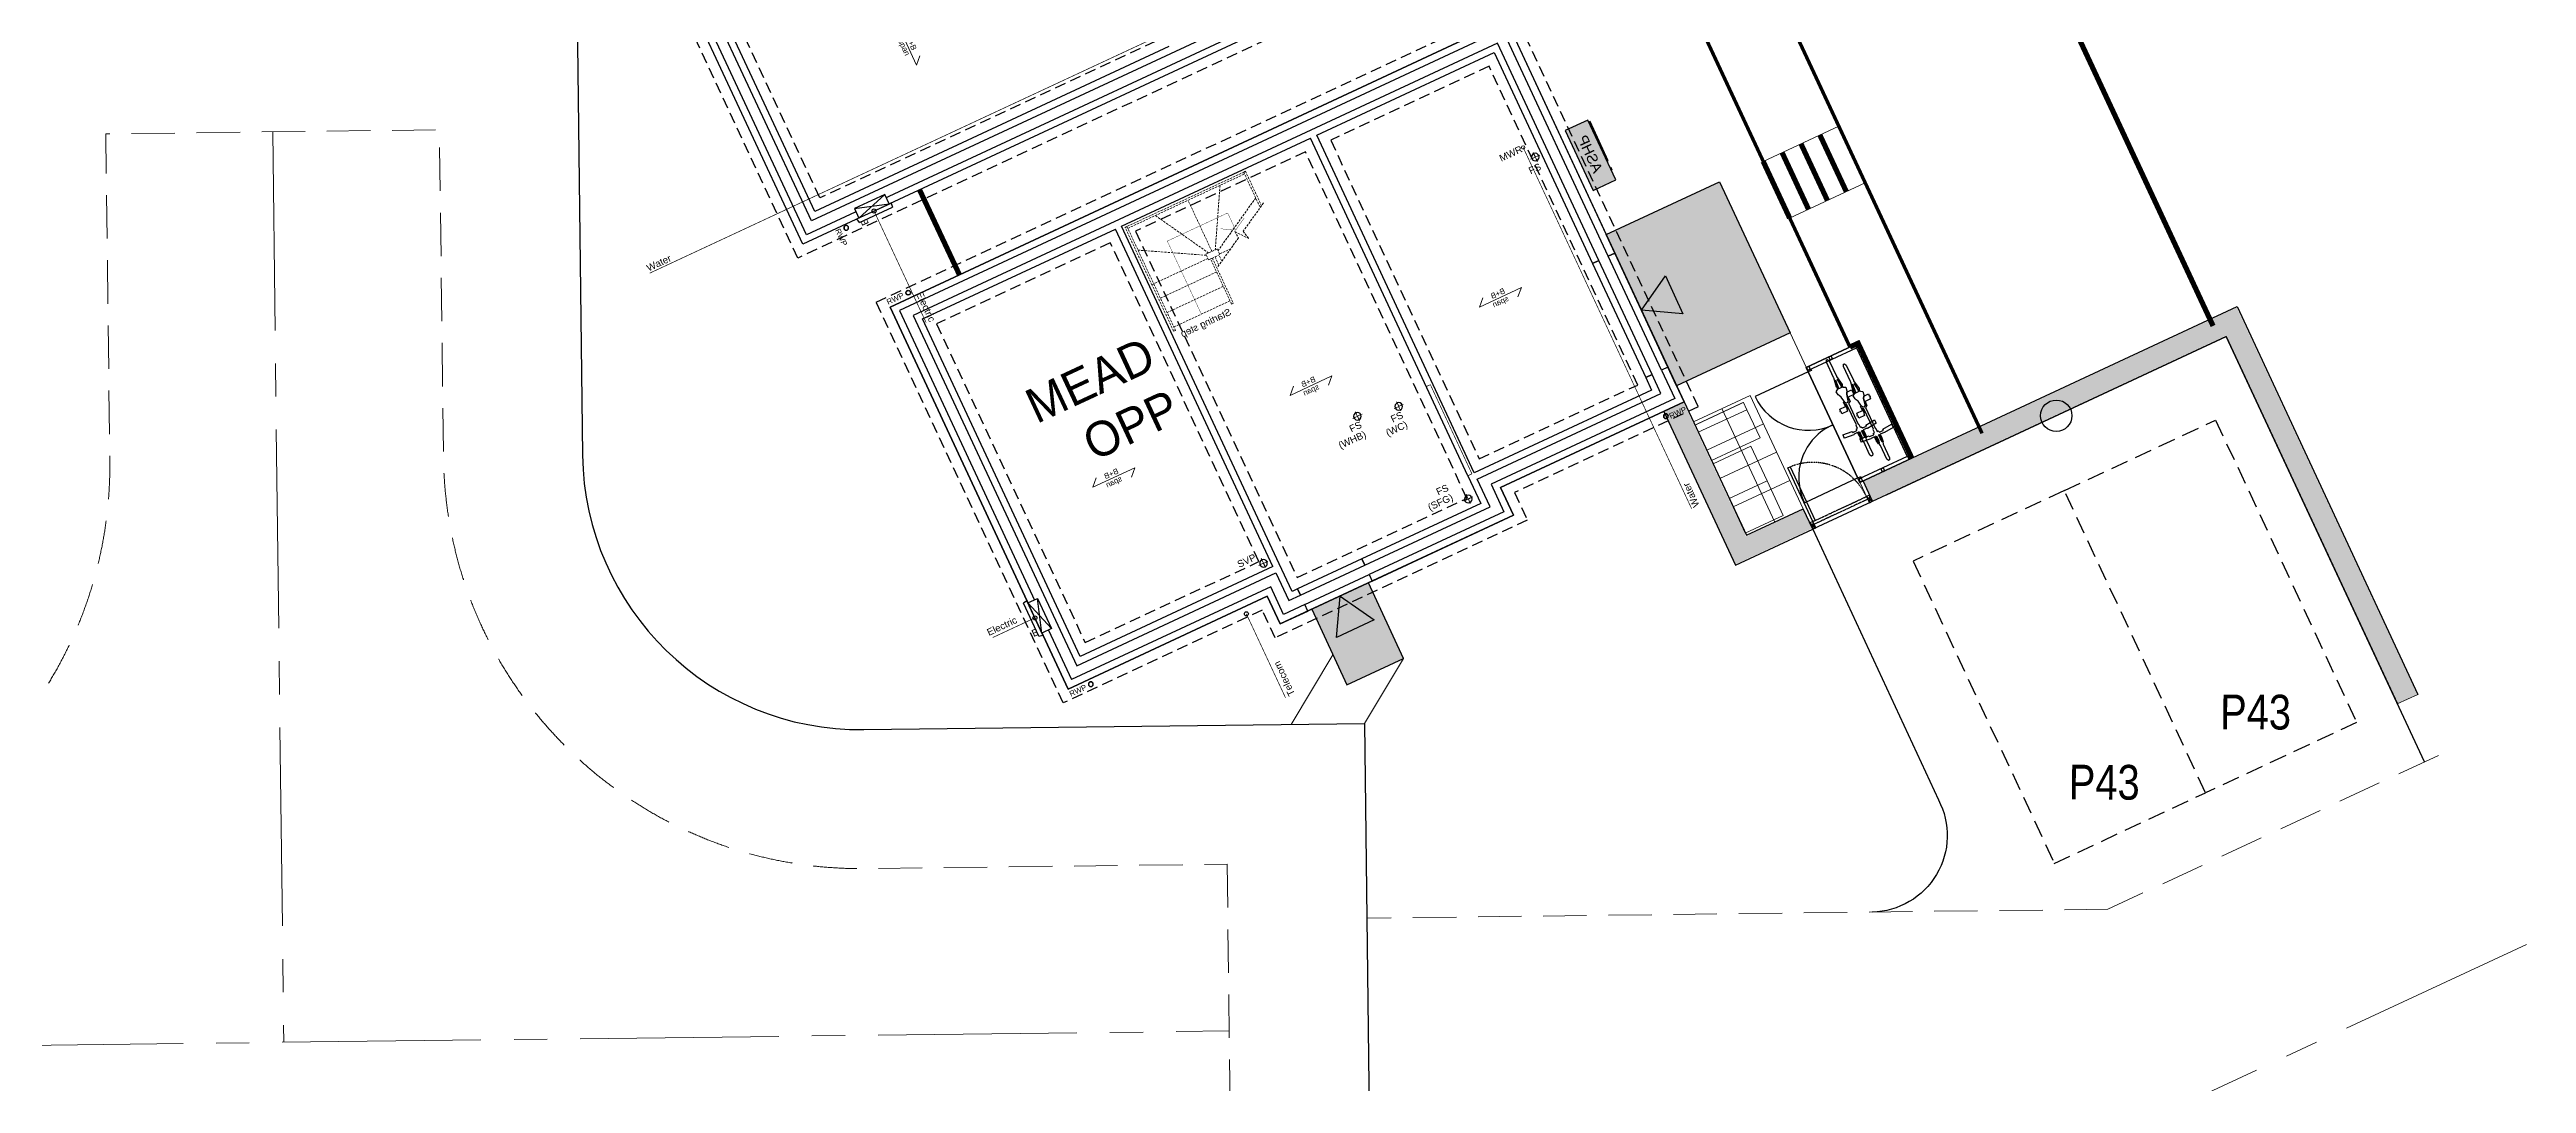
# Model space of a CAD drawing. Extents: x 287880777 to 288144713, y 62793326 to 63089570.
# Drawn here: x 288053418 to 288089050, y 63006275 to 63021155 of the extents above; entities that cross this region are included whole.
import ezdxf

# ---------------------------------------------------------------- set-up
doc = ezdxf.new("R2010")
doc.units = 0
doc.set_wipeout_variables(frame=1)
for name, pattern in [('CENTER', [2, 1.25, -0.25, 0.25, -0.25]), ('Dash', [6.35, 3.175, -3.175]), ('DASHED', [1.4, 0.7, -0.7]), ('DASHED2', [0.375, 0.25, -0.125]), ('HIDDEN', [9.525, 6.35, -3.175]), ('XREF - NORTHERN HIGHWAY DESIGN$0$CENTER2', [28.575, 19.05, -3.175, 3.175, -3.175]), ('XREF - NORTHERN HIGHWAY DESIGN$0$DASHED2', [0.375, 0.25, -0.125])]:
    doc.linetypes.add(name, pattern=pattern)
doc.layers.get('0').update_dxf_attribs({"color": 252})
for name, color, linetype in [('EXP - PEN 1', 1, 'Continuous'), ('NAR DETAIL', 2, 'Continuous'), ('NAR EXTERNAL WALLS', 2, 'Continuous'), ('NAR PARKING', 7, 'DASHED2'), ('NAR PATIO', 3, 'Continuous'), ('NAR PRIVATE DRIVE', 6, 'Continuous'), ('NAR PRIVATE PATH HATCH', 8, 'Continuous'), ('NAR ROLLOVERS', 76, 'DASHED'), ('Wain-Drainage Foul', 6, 'Continuous'), ('Wain-Drainage Foul Text', 2, 'Continuous'), ('Wain-Electrics', 3, 'Continuous'), ('Wain-Foundation acessories', 9, 'Continuous'), ('Wain-Foundation Line', 9, 'Continuous'), ('Wain-Meter box', 9, 'Continuous'), ('Wain-RWP', 9, 'Continuous'), ('Wain-Services Run (Electric)', 10, 'Continuous'), ('Wain-Services Run (Telecom)', 190, 'Continuous'), ('Wain-Stair 1', 2, 'Continuous'), ('Wain-Stair numbers', 9, 'Continuous'), ('Wain-Wall (External)', 4, 'Continuous')]:
    doc.layers.add(name, color=color, linetype=linetype)
for name, color, linetype, lineweight in [('EXP - STEPS', 240, 'Continuous', 18), ('NAR BIN STORAGE', 2, 'Continuous', 0), ('NAR CBF', 34, 'FENCELINE2', 0), ('NAR M4(2)', 94, 'Continuous', 30), ('NAR PATHS', 3, 'Continuous', 0), ('Wain-Text', 2, 'Continuous', 25), ('XREF - NORTHERN HIGHWAY DESIGN$0$EXP - HIGHWAY CENTRELINE', 3, 'XREF - NORTHERN HIGHWAY DESIGN$0$CENTER2', 18), ('XREF - NORTHERN HIGHWAY DESIGN$0$EXP - HIGHWAY CHANNEL', 4, 'XREF - NORTHERN HIGHWAY DESIGN$0$DASHED2', 9), ('XREF - NORTHERN HIGHWAY DESIGN$0$EXP - HIGHWAY FOOTWAY', 3, 'Continuous', 25), ('XREF - NORTHERN HIGHWAY DESIGN$0$EXP - PRIVATE CHANNEL', 3, 'XREF - NORTHERN HIGHWAY DESIGN$0$DASHED2', 9)]:
    doc.layers.add(name, color=color, linetype=linetype, lineweight=lineweight)
for name, color, linetype, true_color in [('NAR DOOR OPENINGS', 140, 'Continuous', 0x00bfff), ('NAR EV CHARGING POINT', 3, 'Continuous', 0x00ff00), ('NAR HOUSE TYPE NAMES', 1, 'Continuous', 0xff0000), ('RL-Fittings', 252, 'Continuous', 0x8f8f8e), ('Wain-Services Run (Water', 145, 'Continuous', 0x3481b8)]:
    doc.layers.add(name, color=color, linetype=linetype, true_color=true_color)
for name, color, linetype, lineweight, true_color in [('NAR Retaining Wall', 222, 'Continuous', 13, 0xcc0099), ('Wain-Mains Water Riser', 152, 'Continuous', 25, 0x2776bb), ('Wain-Mains Water Riser Text', 152, 'Continuous', 25, 0x2776bb)]:
    doc.layers.add(name, color=color, linetype=linetype, lineweight=lineweight, true_color=true_color)
doc.styles.add('DD Arial Narrow', font='ARIALN.TTF', dxfattribs={"height": 100})
doc.styles.get("Standard").update_dxf_attribs({"font": 'arial.ttf'})
doc.styles.add('XREF - ARCHITECT LAYOUT$0$DD Arial Narrow', font='ARIALN.TTF', dxfattribs={"height": 100})
doc.linetypes.add('FENCELINE2', pattern='A,0.25,-0.1,[132,ltypeshp.shx,S=0.1,R=0,X=-0.1,Y=0],-0.1,1', length=1.45)

# ---------------------------------------------------------------- blocks, each defined once
blk = doc.blocks.new('Drainage Pipe')
at = {"linetype": 'CENTER', "lineweight": 13, "ltscale": 20}
for p, q in [((-41756, 78762), (-41756, 78612)), ((-41681, 78687), (-41831, 78687))]:
    blk.add_line(p, q, dxfattribs=at)
blk.add_circle((-41756, 78687), 55)
blk = doc.blocks.new('Span symbol - Beam & block')
at = {"linetype": 'Continuous', "lineweight": 13}
for p, q in [((-5342, 71790), (-6007, 71790)), ((-6007, 71790), (-5906, 71689)), ((-5442, 71890), (-5342, 71790))]:
    blk.add_line(p, q, dxfattribs=at)
at = {"insert": (-5770, 71896), "char_height": 80, "attachment_point": 1, "line_spacing_factor": 0.9}
blk.add_mtext('B+B\\Pspan', dxfattribs=at)
blk = doc.blocks.new('ASHP')
at = {"transparency": 33554457}
h = blk.add_hatch(color=256, dxfattribs=at)
h.dxf.hatch_style = 1
h.paths.add_polyline_path([(548853, -2506), (548853, -2866), (547903, -2866), (547903, -2506)])
for points in [[(548199, -2488), (548821, -2488), (548821, -2506), (548199, -2506)], [(548098, -2496), (548058, -2496), (548058, -2506), (548098, -2506)]]:
    blk.add_lwpolyline(points, close=True)
at = {"flags": 128}
blk.add_lwpolyline([(548853, -2506), (548853, -2866), (547903, -2866), (547903, -2506)], close=True, dxfattribs=at)
at = {"layer": 'Wain-Electrics', "lineweight": 0, "insert": (548112, -2609), "char_height": 150, "width": 2397.38, "attachment_point": 1, "line_spacing_factor": 0.9}
blk.add_mtext('\\A1;ASHP ', dxfattribs=at)
at = {"layer": 'Wain-Text', "lineweight": 0, "insert": (548112, -2609), "char_height": 150, "width": 2397.38, "attachment_point": 1, "line_spacing_factor": 0.9}
blk.add_mtext('\\A1;ASHP ', dxfattribs=at)
blk = doc.blocks.new('RWP')
for radius in [35, 31.5]:
    blk.add_circle((35, 35), radius)
blk = doc.blocks.new('Stairs (Subs)')
at = {"layer": 'Wain-Stair 1', "color": 9, "linetype": 'HIDDEN', "lineweight": 9, "ltscale": 5}
for p, q in [((42, 1543, 0), (42, 2090, 0)), ((71, 2090, 0), (1923, 2090, 0)), ((71, 2090, 0), (71, 1527, 0)), ((1923, 2061, 0), (71, 2061, 0)), ((460, 2061, 0), (914, 1249, 0)), ((967, 1249, 0), (967, 2061, 0)), ((1486, 2061, 0), (1020, 1249, 0)), ((1923, 2090, 0), (1923, 1180, 0)), ((1952, 1180, 0), (1952, 2090, 0)), ((71, 1681, 0), (883, 1222, 0)), ((1923, 1715, 0), (1063, 1232, 0)), ((705, 1170, 0), (883, 1170, 0)), ((883, 1249, 0), (883, 1159, 0)), ((1063, 1249, 0), (883, 1249, 0)), ((883, 1159, 0), (1063, 1159, 0)), ((896, 1062, 0), (896, 1159, 0)), ((960, 1026, 0), (960, 1159, 0)), ((1063, 1159, 0), (1063, 1249, 0)), ((1063, 1180, 0), (1923, 1180, 0)), ((1031, 952, 0), (1923, 952, 0)), ((1031, 724, 0), (1923, 724, 0)), ((1031, 496, 0), (1923, 496, 0))]:
    blk.add_line(p, q, dxfattribs=at)
at = {"layer": 'Wain-Stair 1', "color": 9, "linetype": 'HIDDEN', "lineweight": 9, "ltscale": 5, "elevation": 0}
for points in [[(42, 2090), (71, 2090)], [(1923, 2090), (1952, 2090)], [(0, 1567), (437, 1321), (408, 1194), (549, 1370), (539, 1264), (985, 1012)]]:
    blk.add_lwpolyline(points, dxfattribs=at)
for points in [[(1002, 441), (1031, 441), (1031, 1159), (1002, 1159)], [(1923, 441), (1952, 441), (1952, 1180), (1923, 1180)]]:
    blk.add_lwpolyline(points, close=True, dxfattribs=at)
at = {"layer": 'Wain-Stair numbers', "color": 253, "const_width": 5, "elevation": 0}
for points in [[(342, 1490), (342, 1490), (528, 1383), (714, 1490), (714, 1490)], [(528, 1383), (528, 1655), (1486, 1655), (1486, 496)]]:
    blk.add_lwpolyline(points, dxfattribs=at)
at = {"layer": 'Wain-Stair numbers', "color": 9, "insert": (1481, 406, 0), "char_height": 100, "width": 1584.27, "attachment_point": 2, "line_spacing_factor": 0.9}
blk.add_mtext('Starting step ', dxfattribs=at)
blk = doc.blocks.new('Wall mounted meter - Electric (Plan)')
blk.add_wipeout([(-7157, 85115), (-7157, 84635), (-7007, 84635), (-7007, 85115)])
for p, q in [((-7217, 85137), (-7157, 85147)), ((-7217, 85137), (-7217, 84613)), ((-7157, 85147), (-7157, 84603)), ((-7007, 85115), (-7157, 85115)), ((-7007, 84635), (-7007, 85115)), ((-7157, 84603), (-7217, 84613)), ((-7157, 84635), (-7007, 84635))]:
    blk.add_line(p, q)
at = {"color": 9}
for p, q in [((-7157, 85115), (-7007, 84635)), ((-7007, 85115), (-7157, 84635))]:
    blk.add_line(p, q, dxfattribs=at)
at = {"lineweight": 0, "insert": (-7368, 85117), "char_height": 100, "width": 133.81, "attachment_point": 1, "line_spacing_factor": 0.9}
blk.add_mtext('\\A1;\\pi78.42052,t378.42052;{\\fCalibri|b0|i0|c0|p34;E}', dxfattribs=at)
blk = doc.blocks.new('A$Cee92f38c')
at = {"layer": 'NAR M4(2)', "ltscale": 10, "transparency": 33554585}
h = blk.add_hatch(color=256, dxfattribs=at)
h.dxf.hatch_style = 1
h.paths.add_polyline_path([(0, 1.2), (0.9, 1.2), (0.9, 0), (0, 0)])
at = {"layer": 'NAR M4(2)', "ltscale": 0.25}
blk.add_lwpolyline([(0, 1.2), (0, 0), (0.9, 0), (0.9, 1.2)], close=True, dxfattribs=at)
blk = doc.blocks.new('A$C3d9247a0')
at = {"layer": 'NAR DOOR OPENINGS', "transparency": 33554610}
h = blk.add_hatch(color=256, dxfattribs=at)
h.dxf.hatch_style = 1
h.paths.add_polyline_path([(450, 1200), (150, 680), (750, 680)])
at = {"layer": 'NAR DOOR OPENINGS'}
blk.add_lwpolyline([(450, 1200), (150, 680), (750, 680)], close=True, dxfattribs=at)
at = {"layer": 'NAR M4(2)', "ltscale": 10, "transparency": 33554585, "xscale": -1000, "yscale": 1000, "zscale": 1000}
blk.add_blockref('A$Cee92f38c', (900, 0), dxfattribs=at)
blk = doc.blocks.new('A$C324e72f9')
at = {"layer": 'NAR DOOR OPENINGS', "transparency": 33554610}
h = blk.add_hatch(color=256, dxfattribs=at)
h.dxf.hatch_style = 1
h.paths.add_polyline_path([(1200, 0), (900, 520), (1500, 520)])
at = {"layer": 'NAR PRIVATE PATH HATCH', "transparency": 33554597}
h = blk.add_hatch(color=256, dxfattribs=at)
h.dxf.hatch_style = 1
h.paths.add_polyline_path([(2400, 0), (0, 0), (0, 1800), (2400, 1800)])
at = {"layer": 'NAR DOOR OPENINGS'}
blk.add_lwpolyline([(1200, 0), (900, 520), (1500, 520)], close=True, dxfattribs=at)
at = {"layer": 'NAR PATIO'}
blk.add_lwpolyline([(2400, 0), (0, 0), (0, 1800), (2400, 1800)], close=True, dxfattribs=at)
blk = doc.blocks.new('XREF - NORTHERN HIGHWAY DESIGN')
at = {"layer": 'XREF - NORTHERN HIGHWAY DESIGN$0$EXP - HIGHWAY CENTRELINE', "ltscale": 0.15}
blk.add_lwpolyline([(462.3, 311.733, 0.04799), (468.401, 288.584), (469.92, 284.469, 0.304237), (487.966, 271.408), (527.469, 269.993, 0.023661), (572.397, 270.509, -0.011704), (594.617, 271.296), (625.382, 271.665)], format="xyb", dxfattribs=at)
for points in [[(611.622, 284.605), (611.782, 271.502)], [(644.044, 272.911), (638.706, 270.425), (627.403, 270.289)]]:
    blk.add_lwpolyline(points, dxfattribs=at)
at = {"layer": 'XREF - NORTHERN HIGHWAY DESIGN$0$EXP - HIGHWAY CHANNEL', "ltscale": 2.5, "flags": 128}
blk.add_lwpolyline([(539.13, 272.118, 0.017534), (572.256, 272.905, -0.011704), (594.588, 273.696), (603.352, 273.801, 0.414292), (609.279, 279.874), (609.222, 284.575), (614.021, 284.634), (614.079, 279.928, 0.414135), (620.151, 274.002), (625.353, 274.065)], format="xyb", dxfattribs=at)
blk.add_lwpolyline([(625.353, 274.065), (625.411, 269.265)], dxfattribs=at)
at = {"layer": 'XREF - NORTHERN HIGHWAY DESIGN$0$EXP - HIGHWAY FOOTWAY', "flags": 128}
blk.add_lwpolyline([(539.152, 274.118, 0.017534), (572.138, 274.901, -0.011704), (594.564, 275.696), (603.328, 275.801, 0.414292), (607.28, 279.849), (607.197, 286.55), (615.997, 286.658), (616.079, 279.953, 0.414135), (620.127, 276.002), (627.329, 276.089)], format="xyb", dxfattribs=at)
blk.add_lwpolyline([(627.329, 276.089), (627.435, 267.289)], dxfattribs=at)
at = {"layer": 'XREF - NORTHERN HIGHWAY DESIGN$0$EXP - PRIVATE CHANNEL', "ltscale": 2.5}
blk.add_lwpolyline([(642.777, 275.63), (638.024, 273.417), (627.367, 273.289)], dxfattribs=at)
blk = doc.blocks.new('A$Cfbc31330')
at = {"layer": 'RL-Fittings', "ltscale": 0.859024}
for p, q in [((0.601, 0.431), (0.634, 0.431)), ((0.601, 0.347), (0.601, 0.431)), ((0.634, 0.439), (0.651, 0.439)), ((0.634, 0.431), (0.634, 0.439)), ((0.651, 0.439), (0.651, 0.431)), ((0.651, 0.431), (0.684, 0.431)), ((0.684, 0.431), (0.685, 0.331)), ((1.194, 0.561), (1.252, 0.561)), ((1.211, 0.402), (1.194, 0.561)), ((1.227, 0.402), (1.211, 0.402)), ((1.227, 0.331), (1.227, 0.402)), ((1.252, 0.561), (1.269, 0.402)), ((1.269, 0.402), (1.261, 0.394)), ((1.265, 0.398), (1.261, 0.331)), ((0, 0.288), (0.033, 0.305)), ((0, 0.272), (0, 0.288)), ((0.033, 0.255), (0, 0.272)), ((0.033, 0.305), (0.301, 0.305)), ((0.301, 0.255), (0.033, 0.255)), ((0.301, 0.305), (0.309, 0.305)), ((0.309, 0.255), (0.301, 0.255)), ((0.309, 0.305), (0.459, 0.331)), ((0.459, 0.23), (0.309, 0.255)), ((0.467, 0.314), (0.351, 0.297)), ((0.351, 0.297), (0.501, 0.306)), ((0.468, 0.247), (0.351, 0.264)), ((0.351, 0.264), (0.501, 0.255)), ((0.459, 0.331), (0.484, 0.322)), ((0.484, 0.239), (0.459, 0.23)), ((0.501, 0.306), (0.467, 0.314)), ((0.501, 0.255), (0.468, 0.247)), ((0.484, 0.322), (0.509, 0.331)), ((0.509, 0.23), (0.484, 0.239)), ((0.501, 0.322), (0.501, 0.239)), ((0.509, 0.339), (0.526, 0.364)), ((0.509, 0.331), (0.509, 0.339)), ((0.509, 0.222), (0.509, 0.23)), ((0.526, 0.197), (0.509, 0.222)), ((0.526, 0.364), (0.584, 0.356)), ((0.584, 0.205), (0.526, 0.197)), ((0.584, 0.356), (0.601, 0.347)), ((0.601, 0.214), (0.584, 0.205)), ((0.601, 0.347), (0.634, 0.331)), ((0.634, 0.331), (0.601, 0.347)), ((0.635, 0.231), (0.601, 0.214)), ((0.634, 0.331), (0.71, 0.314)), ((0.71, 0.314), (0.634, 0.331)), ((0.71, 0.247), (0.635, 0.231)), ((0.685, 0.331), (0.76, 0.331)), ((0.71, 0.314), (0.743, 0.306)), ((0.743, 0.306), (0.71, 0.314)), ((0.743, 0.256), (0.71, 0.247)), ((0.726, 0.247), (0.718, 0.247)), ((0.726, 0.231), (0.726, 0.247)), ((0.801, 0.231), (0.726, 0.231)), ((0.743, 0.306), (0.76, 0.289)), ((0.76, 0.289), (0.743, 0.306)), ((0.76, 0.272), (0.743, 0.256)), ((0.76, 0.331), (0.76, 0.314)), ((0.76, 0.314), (0.776, 0.314)), ((0.76, 0.289), (0.76, 0.281)), ((0.76, 0.281), (0.76, 0.289)), ((0.76, 0.247), (0.76, 0.239)), ((0.776, 0.247), (0.76, 0.247)), ((0.76, 0.239), (0.852, 0.239)), ((0.776, 0.314), (0.776, 0.297)), ((0.776, 0.297), (1.144, 0.298)), ((0.776, 0.264), (0.776, 0.247)), ((1.144, 0.264), (0.776, 0.264)), ((0.802, 0.13), (0.801, 0.231)), ((0.835, 0.13), (0.802, 0.13)), ((0.835, 0.122), (0.835, 0.13)), ((0.852, 0.122), (0.835, 0.122)), ((0.852, 0.239), (0.852, 0.231)), ((0.852, 0.231), (0.885, 0.231)), ((0.885, 0.131), (0.852, 0.13)), ((0.852, 0.13), (0.852, 0.122)), ((0.885, 0.231), (0.885, 0.131)), ((1.144, 0.298), (1.152, 0.306)), ((1.152, 0.256), (1.144, 0.264)), ((1.152, 0.306), (1.202, 0.306)), ((1.202, 0.256), (1.152, 0.256)), ((1.194, 0.001), (1.211, 0.16)), ((1.194, 0), (1.253, 0)), ((1.202, 0.323), (1.227, 0.331)), ((1.202, 0.306), (1.202, 0.323)), ((1.202, 0.239), (1.202, 0.256)), ((1.227, 0.231), (1.202, 0.239)), ((1.211, 0.16), (1.227, 0.16)), ((1.227, 0.16), (1.227, 0.231)), ((1.269, 0.16), (1.252, 0.001)), ((1.261, 0.331), (1.327, 0.331)), ((1.269, 0.314), (1.261, 0.298)), ((1.261, 0.298), (1.352, 0.298)), ((1.261, 0.264), (1.352, 0.264)), ((1.269, 0.248), (1.261, 0.264)), ((1.261, 0.231), (1.261, 0.168)), ((1.327, 0.231), (1.261, 0.231)), ((1.261, 0.168), (1.269, 0.16)), ((1.386, 0.315), (1.269, 0.314)), ((1.386, 0.248), (1.269, 0.248)), ((1.327, 0.331), (1.394, 0.323)), ((1.394, 0.239), (1.327, 0.231)), ((1.352, 0.298), (1.386, 0.306)), ((1.352, 0.264), (1.386, 0.256)), ((1.394, 0.323), (1.394, 0.315)), ((1.394, 0.315), (1.428, 0.306)), ((1.428, 0.256), (1.394, 0.248)), ((1.394, 0.248), (1.394, 0.239)), ((1.428, 0.306), (1.67, 0.306)), ((1.67, 0.256), (1.428, 0.256)), ((1.67, 0.306), (1.698, 0.292)), ((1.698, 0.271), (1.67, 0.256)), ((1.698, 0.292), (1.698, 0.271))]:
    blk.add_line(p, q, dxfattribs=at)

msp = doc.modelspace()

# ---------------------------------------------------------------- linework, layer by layer
at = {"layer": 'EXP - STEPS'}
for p, q in [((288078070, 63019545), (288079157, 63020052)), ((288078450, 63018730), (288079538, 63019237))]:
    msp.add_line(p, q, dxfattribs=at)
at = {"layer": 'EXP - STEPS', "const_width": 75}
for points in [[(288078885, 63019926), (288079266, 63019110)], [(288078070, 63019545), (288078450, 63018730)], [(288078342, 63019672), (288078722, 63018856)], [(288078613, 63019799), (288078994, 63018983)]]:
    msp.add_lwpolyline(points, dxfattribs=at)
at = {"layer": 'NAR BIN STORAGE', "linetype": 'Dash', "ltscale": 0.025}
msp.add_lwpolyline([(288077835, 63015972), (288077786, 63016077), (288077089, 63015751), (288077137, 63015647)], dxfattribs=at)
at = {"layer": 'NAR BIN STORAGE'}
for points in [[(288077137, 63015647), (288077835, 63015972), (288078025, 63015565), (288077327, 63015239)], [(288077348, 63015194), (288077892, 63015447), (288078125, 63014949), (288077581, 63014695)], [(288077581, 63014695), (288078125, 63014949), (288078357, 63014450), (288077813, 63014197)]]:
    msp.add_lwpolyline(points, close=True, dxfattribs=at)
at = {"layer": 'NAR CBF', "ltscale": 1200, "transparency": 33554687, "const_width": 75}
for points in [[(288084542, 63017177), (288077421, 63032452)], [(288065934, 63019136), (288066507, 63017914)]]:
    msp.add_lwpolyline(points, dxfattribs=at)
at = {"layer": 'NAR CBF', "linetype": 'DASHED', "ltscale": 500, "transparency": 33554687, "const_width": 75}
msp.add_lwpolyline([(288079318, 63016873), (288079436, 63016928), (288080208, 63015275)], dxfattribs=at)
at = {"layer": 'NAR DETAIL', "ltscale": 0.5}
msp.add_lwpolyline([(288079436, 63016928), (288078689, 63016580), (288079460, 63014926), (288080208, 63015275), (288079436, 63016928)], dxfattribs=at)
msp.add_lwpolyline([(288078689, 63016580), (288079436, 63016928), (288080208, 63015275), (288079460, 63014926)], close=True, dxfattribs=at)
at = {"layer": 'NAR DETAIL', "flags": 128}
for points in [[(288078785, 63014363), (288078426, 63015133), (288078460, 63015150), (288078819, 63014379)], [(288079643, 63014653), (288079601, 63014743), (288079555, 63014722), (288079598, 63014632)], [(288078827, 63014272), (288078785, 63014363), (288078740, 63014342), (288078782, 63014251)]]:
    msp.add_lwpolyline(points, close=True, dxfattribs=at)
at = {"layer": 'NAR DETAIL', "linetype": 'DASHED', "ltscale": 0.005, "flags": 128}
msp.add_lwpolyline([(288078785, 63014363), (288079555, 63014722), (288079574, 63014682), (288078804, 63014323)], close=True, dxfattribs=at)
at = {"layer": 'NAR DETAIL', "flags": 128}
for points in [[(288079555, 63014722), (288079643, 63014653)], [(288079601, 63014743), (288079598, 63014632)], [(288078740, 63014342), (288078827, 63014272)], [(288078785, 63014363), (288078782, 63014251)]]:
    msp.add_lwpolyline(points, dxfattribs=at)
at = {"layer": 'NAR DETAIL', "linetype": 'DASHED', "ltscale": 0.2}
msp.add_arc((288078785, 63014363), 850, 24.9972, 112.5773, dxfattribs=at)
at = {"layer": 'NAR EV CHARGING POINT'}
msp.add_circle((288082286, 63015885), 225, dxfattribs=at)
at = {"layer": 'NAR EXTERNAL WALLS'}
msp.add_line((288078782, 63014251), (288078645, 63014546), dxfattribs=at)
for points in [[(288079643, 63014653), (288079506, 63014947), (288084887, 63017456), (288087489, 63011875)], [(288079842, 63014746), (288084730, 63017025), (288087195, 63011738)], [(288076934, 63016083), (288077828, 63014165), (288078645, 63014546)], [(288076639, 63015946), (288077671, 63013733), (288078782, 63014251)]]:
    msp.add_lwpolyline(points, dxfattribs=at)
at = {"layer": 'NAR PARKING', "ltscale": 1000}
for points in [[(288084432, 63010457), (288082404, 63014808), (288084579, 63015822), (288086607, 63011471)], [(288084432, 63010457), (288082404, 63014808), (288080228, 63013793), (288082257, 63009443)]]:
    msp.add_lwpolyline(points, close=True, dxfattribs=at)
at = {"layer": 'NAR PATHS'}
for points in [[(288078456, 63017077), (288079598, 63014632)], [(288077475, 63015987), (288078236, 63014355)], [(288077883, 63016177), (288078644, 63014545)], [(288078073, 63015769), (288077258, 63015389)], [(288078263, 63015361), (288077448, 63014981)], [(288078454, 63014953), (288077638, 63014573)], [(288072335, 63011454), (288072898, 63012393), (288072391, 63013480), (288071576, 63013100), (288071881, 63012446), (288071278, 63011442)], [(288087489, 63011875), (288087192, 63011737)]]:
    msp.add_lwpolyline(points, dxfattribs=at)
msp.add_lwpolyline([(288077067, 63015797), (288077883, 63016177), (288078644, 63014545), (288077828, 63014165)], close=True, dxfattribs=at)
at = {"layer": 'NAR PRIVATE DRIVE'}
msp.add_lwpolyline([(288087583, 63010903), (288084730, 63017027), (288078782, 63014251), (288080591, 63010356, -0.557417), (288079638, 63008742)], format="xyb", dxfattribs=at)
at = {"layer": 'NAR Retaining Wall', "linetype": 'DASHED', "ltscale": 250, "const_width": 300}
msp.add_lwpolyline([(288079574, 63014800), (288084809, 63017241), (288087342, 63011806)], dxfattribs=at)
at = {"layer": 'NAR Retaining Wall', "linetype": 'Continuous', "ltscale": 250, "const_width": 300}
msp.add_lwpolyline([(288076786, 63016015), (288077749, 63013949), (288078713, 63014399)], dxfattribs=at)
at = {"layer": 'NAR ROLLOVERS', "ltscale": 500, "const_width": 50}
for points in [[(288081219, 63015631), (288077808, 63022946)], [(288079318, 63016873), (288076721, 63022439)]]:
    msp.add_lwpolyline(points, dxfattribs=at)
at = {"layer": 'RL-Fittings', "ltscale": 0.859024}
for p, q in [((288078718, 63016516), (288077955, 63016160)), ((288079431, 63014989), (288078667, 63014633))]:
    msp.add_line(p, q, dxfattribs=at)
at = {"layer": 'RL-Fittings', "ltscale": 0.859024, "flags": 128}
for points in [[(288078718, 63016516), (288078689, 63016580), (288079436, 63016928), (288080208, 63015275), (288079460, 63014926), (288079439, 63014971)], [(288078710, 63016534), (288079412, 63016862), (288080142, 63015299), (288079439, 63014971)]]:
    msp.add_lwpolyline(points, dxfattribs=at)
for points in [[(288079049, 63016742), (288079013, 63016726), (288079030, 63016689), (288079066, 63016706), (288079049, 63016742)], [(288079434, 63016922), (288079398, 63016905), (288079414, 63016869), (288079451, 63016886), (288079434, 63016922)], [(288078732, 63016594), (288078695, 63016577), (288078712, 63016541), (288078748, 63016558), (288078732, 63016594)], [(288078755, 63016555), (288078764, 63016537), (288078718, 63016516), (288078710, 63016534), (288078755, 63016555)], [(288079628, 63016507), (288079591, 63016490), (288079608, 63016453), (288079644, 63016470), (288079628, 63016507)], [(288079809, 63016119), (288079772, 63016102), (288079789, 63016066), (288079826, 63016082), (288079809, 63016119)], [(288080001, 63015706), (288079965, 63015689), (288079982, 63015653), (288080018, 63015670), (288080001, 63015706)], [(288080184, 63015313), (288080148, 63015296), (288080165, 63015260), (288080201, 63015277), (288080184, 63015313)], [(288079476, 63015010), (288079485, 63014992), (288079439, 63014971), (288079431, 63014989), (288079476, 63015010)], [(288079482, 63014986), (288079446, 63014969), (288079463, 63014932), (288079499, 63014949), (288079482, 63014986)], [(288079800, 63015134), (288079764, 63015117), (288079781, 63015081), (288079817, 63015098), (288079800, 63015134)]]:
    msp.add_lwpolyline(points, close=True, dxfattribs=at)
at = {"layer": 'RL-Fittings', "ltscale": 0.859024}
for centre, radius, start, end in [((288078721, 63016524), 849, 205.4214, 294.6141), ((288079401, 63015000), 821, 113.4763, 206.5592)]:
    msp.add_arc(centre, radius, start, end, dxfattribs=at)
at = {"layer": 'Wain-Foundation Line', "linetype": 'HIDDEN', "ltscale": 25}
for points in [[(288070308, 63029398), (288073520, 63022508), (288064182, 63018154), (288062301, 63022190), (288063525, 63022760), (288062696, 63024537), (288062560, 63024473), (288062604, 63024380), (288062035, 63024115), (288061770, 63024684), (288062475, 63025013), (288062194, 63025615)], [(288067992, 63024123), (288069322, 63021270), (288064498, 63019021), (288063168, 63021874)]]:
    msp.add_lwpolyline(points, close=True, dxfattribs=at)
at = {"layer": 'Wain-Foundation Line', "linetype": 'HIDDEN', "ltscale": 25, "elevation": 0}
for points in [[(288074444, 63021778), (288077133, 63016011), (288074491, 63014779), (288074676, 63014380), (288071049, 63012689), (288070863, 63013088), (288067999, 63011752), (288065310, 63017519)], [(288073986, 63015264), (288076266, 63016327), (288074128, 63020913), (288071848, 63019850)], [(288071365, 63013556), (288073809, 63014696), (288071485, 63019681), (288069040, 63018541)], [(288068315, 63012620), (288070816, 63013786), (288068678, 63018372), (288066176, 63017206)]]:
    msp.add_lwpolyline(points, close=True, dxfattribs=at)
at = {"layer": 'Wain-Mains Water Riser', "lineweight": 0}
msp.add_circle((288074617, 63019746), 25, dxfattribs=at)
at = {"layer": 'Wain-Services Run (Electric)', "const_width": 10}
msp.add_lwpolyline([(288067594, 63012976), (288066987, 63012693)], dxfattribs=at)
at = {"layer": 'Wain-Services Run (Telecom)', "const_width": 10}
msp.add_lwpolyline([(288070635, 63013034), (288071199, 63011825)], dxfattribs=at)
at = {"layer": 'Wain-Services Run (Telecom)'}
msp.add_circle((288070635, 63013034), 29, dxfattribs=at)
at = {"layer": 'Wain-Services Run (Water', "const_width": 10}
for points in [[(288070912, 63022067), (288062053, 63017937)], [(288074617, 63019746), (288077040, 63014548)]]:
    msp.add_lwpolyline(points, dxfattribs=at)
at = {"layer": 'Wain-Wall (External)'}
for p, q in [((288074371, 63021580), (288065509, 63017449)), ((288074249, 63021245), (288065844, 63017327)), ((288071649, 63019922), (288074200, 63021112)), ((288074200, 63021112), (288075616, 63018076)), ((288075707, 63018118), (288074249, 63021245)), ((288073823, 63015022), (288071558, 63019880)), ((288073913, 63015064), (288071649, 63019922)), ((288071015, 63013713), (288068751, 63018571)), ((288071106, 63013755), (288068841, 63018613)), ((288075616, 63018076), (288075707, 63018118)), ((288065509, 63017449), (288068071, 63011952)), ((288065645, 63017399), (288068121, 63012088)), ((288065844, 63017327), (288068194, 63012287)), ((288068194, 63012287), (288071058, 63013623)), ((288071058, 63013623), (288071244, 63013224)), ((288068071, 63011952), (288070936, 63013287)), ((288070985, 63013423), (288068121, 63012088)), ((288070936, 63013287), (288071121, 63012888)), ((288071171, 63013024), (288070985, 63013423)), ((288071477, 63013167), (288071171, 63013024)), ((288071244, 63013224), (288071414, 63013303)), ((288071520, 63013074), (288071477, 63013167)), ((288071121, 63012888), (288071520, 63013074))]:
    msp.add_line(p, q, dxfattribs=at)
for points in [[(288072374, 63024611), (288073321, 63022580), (288064255, 63018354), (288062500, 63022117), (288063724, 63022688), (288063676, 63022790)], [(288072281, 63024567), (288073184, 63022630), (288064305, 63018490), (288062637, 63022068), (288063860, 63022638), (288063769, 63022833)], [(288072145, 63024504), (288072985, 63022702), (288064377, 63018689), (288062836, 63021995), (288064059, 63022566), (288063905, 63022896)], [(288069521, 63021198), (288064426, 63018822), (288062969, 63021947), (288064192, 63022517)], [(288074371, 63021580), (288075936, 63018224), (288075842, 63018181), (288074321, 63021444), (288065645, 63017399)], [(288068841, 63018613), (288071558, 63019880)], [(288071015, 63013713), (288068242, 63012420), (288065977, 63017278), (288068751, 63018571)], [(288072340, 63013735), (288074142, 63014575), (288073956, 63014974), (288076598, 63016206), (288076471, 63016478), (288076381, 63016435), (288076465, 63016254), (288073913, 63015064)], [(288076797, 63016133), (288074155, 63014901), (288074341, 63014502), (288072404, 63013599), (288072447, 63013506), (288074477, 63014453), (288074291, 63014852), (288076934, 63016083), (288076700, 63016584), (288076607, 63016541), (288076797, 63016133)], [(288073823, 63015022), (288074009, 63014623), (288072298, 63013826), (288072340, 63013735)], [(288071414, 63013303), (288071371, 63013394), (288071292, 63013357), (288071106, 63013755)]]:
    msp.add_lwpolyline(points, dxfattribs=at)
for points in [[(288076381, 63016435), (288076471, 63016478), (288075707, 63018118), (288075616, 63018076)], [(288076700, 63016584), (288076607, 63016541), (288075842, 63018181), (288075935, 63018225)], [(288072298, 63013826), (288071371, 63013394), (288071414, 63013303), (288072340, 63013735)], [(288072447, 63013506), (288071520, 63013074), (288071477, 63013167), (288072404, 63013599)]]:
    msp.add_lwpolyline(points, close=True, dxfattribs=at)
at = {"layer": 'Wain-Wall (External)', "linetype": 'HIDDEN', "ltscale": 25, "const_width": 10}
msp.add_lwpolyline([(288073282, 63016332), (288073880, 63015049), (288073823, 63015022), (288073225, 63016305)], close=True, dxfattribs=at)

# ---------------------------------------------------------------- block references
at = {"layer": 'NAR DETAIL', "xscale": -1, "rotation": 294.9958958013245}
msp.add_blockref('ASHP', (288309740, 62523753, 0), dxfattribs=at)
at = {"layer": 'NAR EV CHARGING POINT', "ltscale": 0.5, "xscale": 899.9999999999998, "yscale": 899.9999999999998, "zscale": 899.9999999999998, "rotation": 295.0177372139272}
for p in [(288078760, 63016584), (288079004, 63016524)]:
    msp.add_blockref('A$Cfbc31330', p, dxfattribs=at)
at = {"layer": 'NAR M4(2)', "xscale": -1, "rotation": 24.99589580132444}
msp.add_blockref('A$C3d9247a0', (288072898, 63012393), dxfattribs=at)
at = {"layer": 'NAR PATIO', "rotation": 294.9958958013245}
msp.add_blockref('A$C324e72f9', (288075811, 63018492), dxfattribs=at)
at = {"layer": 'Wain-Drainage Foul', "lineweight": 0, "xscale": -1}
for p, rotation in [((288070196, 62930646), 24.99589580132444), ((288076828, 63104838), 204.9958958013245), ((288068232, 62927057), 24.99589580132444), ((287984866, 63019282), 294.9958958013245), ((288066286, 62924801), 24.99589580132444)]:
    msp.add_blockref('Drainage Pipe', p, dxfattribs=dict(at, rotation=rotation))
at = {"layer": 'Wain-Foundation acessories', "rotation": 294.995893947711}
msp.add_blockref('Span symbol - Beam & block', (288003083, 62985753), dxfattribs=at)
at = {"layer": 'Wain-Foundation acessories', "xscale": -1, "rotation": 24.99589580132444}
for p in [(288099482, 62950126, 0), (288096757, 62948855, 0), (288093921, 62947533, 0)]:
    msp.add_blockref('Span symbol - Beam & block', p, dxfattribs=at)
at = {"layer": 'Wain-RWP', "rotation": 204.9958958013244}
msp.add_blockref('RWP', (288065788, 63017701, 0), dxfattribs=at)
at = {"layer": 'Wain-RWP', "xscale": -1, "rotation": 24.99589580132444}
for p in [(288076717, 63015861, 0), (288068444, 63012004, 0)]:
    msp.add_blockref('RWP', p, dxfattribs=at)
at = {"layer": 'Wain-Stair 1', "linetype": 'HIDDEN', "lineweight": 9, "ltscale": 5, "xscale": -1, "rotation": 24.99589580132444}
msp.add_blockref('Stairs (Subs)', (288071544, 63017526, 0), dxfattribs=at)

# ---------------------------------------------------------------- texts
at = {"layer": 'NAR HOUSE TYPE NAMES', "insert": (288069157, 63017032, 0), "char_height": 500, "attachment_point": 3, "rotation": 24.9959, "style": 'DD Arial Narrow'}
msp.add_mtext_dynamic_manual_height_columns('{\\fGill Sans MT|b0|i0|c0|p34;MEAD OPP}', width=2588.93, gutter_width=12.5, heights=[0], dxfattribs=at)
at = {"layer": 'NAR PARKING', "char_height": 500, "attachment_point": 3, "rotation": 359.7932, "style": 'XREF - ARCHITECT LAYOUT$0$DD Arial Narrow'}
for insert in [(288085664, 63011869), (288083487, 63010859)]:
    msp.add_mtext_dynamic_manual_height_columns('P43', width=1066.24, gutter_width=500, heights=[0], dxfattribs=dict(at, insert=insert))
at = {"layer": 'Wain-Drainage Foul Text', "lineweight": 0, "insert": (288074866, 63019478, 0), "char_height": 100, "attachment_point": 6, "rotation": 24.9959, "line_spacing_factor": 0.9}
msp.add_mtext('\\A1;FS ', dxfattribs=at)
at = {"layer": 'Wain-Drainage Foul Text', "char_height": 100, "attachment_point": 3, "rotation": 24.9959, "line_spacing_factor": 0.9}
for s, insert in [('\\A1;FS\\P(WHB)', (288072264, 63015809)), ('\\A1;FS\\P(WC)', (288072860, 63015950)), ('\\A1;FS\\P(SFG)', (288073514, 63014903)), ('\\A1;{\\fArial|b0|i0|c0|p34;SVP}', (288070744, 63013903, 0))]:
    msp.add_mtext(s, dxfattribs=dict(at, insert=insert))
at = {"layer": 'Wain-Mains Water Riser Text', "lineweight": 0, "insert": (288074413, 63019700, 0), "char_height": 100, "attachment_point": 1, "rotation": 24.9959, "line_spacing_factor": 0.9}
msp.add_mtext('\\pi-168.48568;MWR', dxfattribs=at)
at = {"layer": 'Wain-RWP', "char_height": 80, "rotation": 24.9959, "line_spacing_factor": 0.9}
for insert, attachment_point in [((288065685, 63017662, 0), 3), ((288076976, 63015948, 0), 9), ((288068314, 63012022, 0), 3)]:
    msp.add_mtext('RWP', dxfattribs=dict(at, insert=insert, attachment_point=attachment_point))
at = {"layer": 'Wain-Services Run (Electric)'}
for rotation, p in [(294.9959, (288065883, 63017639, 0)), (24.9959, (288066932, 63012715, 0))]:
    msp.add_text('Electric ', height=100, rotation=rotation, dxfattribs=at).set_placement(p)
at = {"layer": 'Wain-Services Run (Telecom)'}
msp.add_text('Telecom', height=100, rotation=114.9959, dxfattribs=at).set_placement((288071338, 63011879, 0))
at = {"layer": 'Wain-Services Run (Water'}
for rotation, p in [(24.9959, (288062036, 63017959, 0)), (114.9959, (288077156, 63014596, 0))]:
    msp.add_text('Water', height=100, rotation=rotation, dxfattribs=at).set_placement(p)

# ---------------------------------------------------------------- next in the draw order: block references
at = {"layer": 'Wain-Meter box', "xscale": -1, "rotation": 204.9958958013245}
msp.add_blockref('Wall mounted meter - Electric (Plan)', (288038216, 63092925), dxfattribs=at)

# ---------------------------------------------------------------- next in the draw order: linework, layer by layer
at = {"layer": 'Defpoints'}
msp.add_lwpolyline([(288065509, 63017449), (288074371, 63021580), (288076934, 63016083), (288074291, 63014852), (288074477, 63014453), (288071121, 63012888), (288070936, 63013287), (288068071, 63011952)], close=True, dxfattribs=at)
at = {"layer": 'Wain-Services Run (Electric)'}
msp.add_circle((288067594, 63012976), 29, dxfattribs=at)

# ---------------------------------------------------------------- next in the draw order: block references
at = {"layer": 'Wain-Meter box', "rotation": 114.995893947711}
msp.add_blockref('Wall mounted meter - Electric (Plan)', (288139181, 63061182), dxfattribs=at)

# ---------------------------------------------------------------- next in the draw order: linework, layer by layer
at = {"layer": 'Defpoints'}
msp.add_lwpolyline([(288070235, 63029199), (288073321, 63022580), (288064255, 63018354), (288062500, 63022117), (288063724, 63022688), (288062769, 63024736), (288062361, 63024546), (288062404, 63024453), (288062108, 63024315), (288061969, 63024611), (288062674, 63024940), (288062393, 63025543)], close=True, dxfattribs=at)
at = {"layer": 'Wain-Services Run (Electric)', "const_width": 10}
msp.add_lwpolyline([(288065279, 63018831), (288066028, 63017225)], dxfattribs=at)
at = {"layer": 'Wain-Services Run (Electric)'}
msp.add_circle((288065279, 63018831), 29, dxfattribs=at)

# ---------------------------------------------------------------- next in the draw order: block references
at = {"layer": 'EXP - PEN 1', "xscale": 1000, "yscale": 1000, "zscale": 1000}
msp.add_blockref('XREF - NORTHERN HIGHWAY DESIGN', (287445006, 62735366), dxfattribs=at)
at = {"layer": 'Wain-RWP', "xscale": -1, "rotation": 24.99589394771094}
msp.add_blockref('RWP', (288064925, 63018572), dxfattribs=at)

# ---------------------------------------------------------------- next in the draw order: texts
at = {"layer": 'Wain-RWP', "insert": (288064716, 63018554, 0), "char_height": 80, "attachment_point": 7, "rotation": 294.9959, "line_spacing_factor": 0.9}
msp.add_mtext('RWP', dxfattribs=at)

doc.saveas('drawing.dxf')
